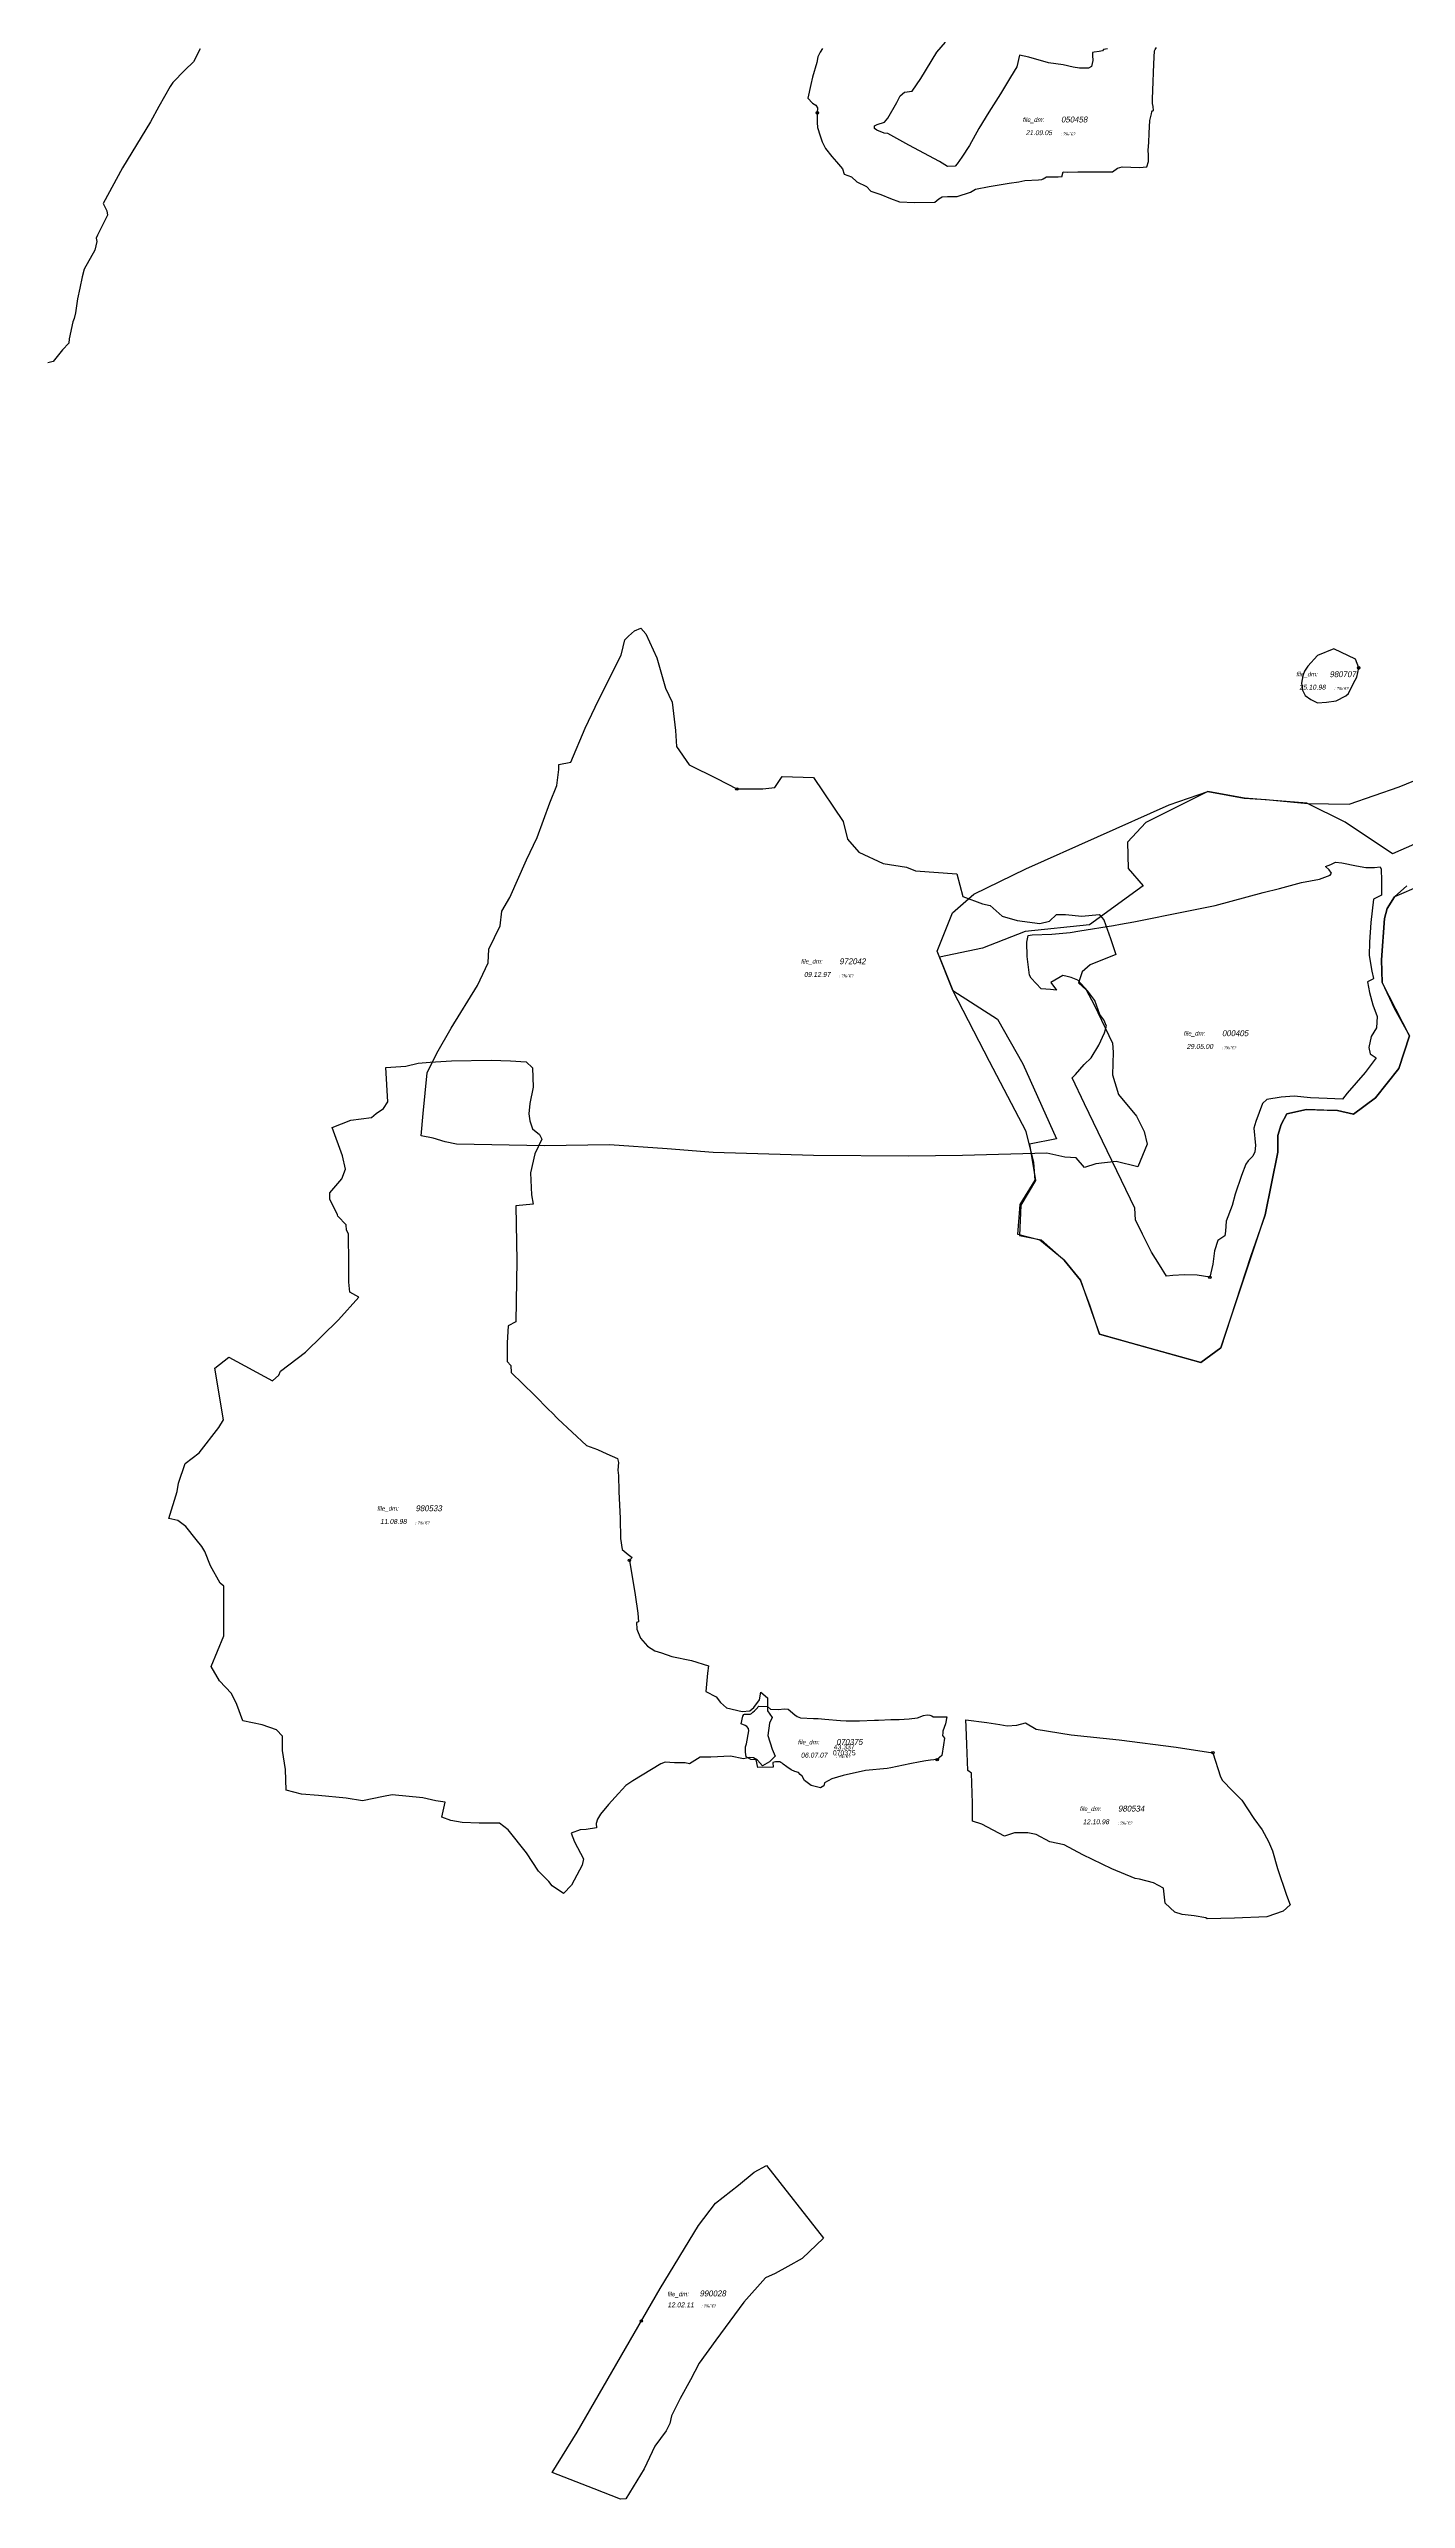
# Model space of a CAD drawing. Header units: metres. Extents: x 116000 to 284092, y 365136 to 804542.
# Drawn here: x 193538 to 196297, y 702708 to 707690 of the extents above; entities that cross this region are included whole.
import ezdxf
from ezdxf.enums import TextEntityAlignment as Align

# ---------------------------------------------------------------- set-up
doc = ezdxf.new("R2010")
doc.units = ezdxf.units.M
doc.header["$LTSCALE"] = 0.075
for name, color, linetype in [('000405', 21, 'Continuous'), ('050458', 1, 'Continuous'), ('070375', 46, 'Continuous'), ('090570', 140, 'Continuous'), ('10', 7, 'Continuous'), ('110037', 71, 'Continuous'), ('4', 7, 'Continuous'), ('7', 7, 'Continuous'), ('972042', 5, 'Continuous'), ('980533', 3, 'Continuous'), ('980534', 3, 'Continuous'), ('980707', 3, 'Continuous'), ('980889', 2, 'Continuous')]:
    doc.layers.add(name, color=color, linetype=linetype)
doc.styles.add('HEBTXT', font='HEBTXT.shx')

# ---------------------------------------------------------------- blocks, each defined once
blk = doc.blocks.new('DM_AREA')
at = {"layer": '10'}
blk.add_circle((2.91038304567337e-11, 0), 2.5, dxfattribs=at)
at = {"layer": '4', "style": 'HEBTXT', "oblique": 10}
blk.add_attdef('DATE', text='', height=10, dxfattribs=at).set_placement((9.886136548244394, 86.75039699487388), align=Align.RIGHT)
at = {"layer": '4', "style": 'HEBTXT', "oblique": 10, "flags": 8}
blk.add_attdef('DATAtxt', text='', height=5.999999999999999, dxfattribs=at).set_placement((41.77310954689165, 89.22611416049767), align=Align.MIDDLE)
at = {"layer": '7', "style": 'HEBTXT', "oblique": 10, "flags": 8}
blk.add_attdef('file_txt', text='', height=8.999999999999998, dxfattribs=at).set_placement((-28.40857158391736, 117.1230168724433), align=Align.MIDDLE)
at = {"layer": '7', "style": 'HEBTXT', "oblique": 10}
blk.add_attdef('FILE_DM', (28.05914105914417, 112.5566171252867), '', height=12, dxfattribs=at)
blk = doc.blocks.new('ACMAP_ANN_TEMPLATE_A')
at = {"color": 0}
blk.add_attdef('Area', text='', height=10, dxfattribs=at).set_placement((0, 0), align=Align.MIDDLE)
blk.add_attdef('Layer', text='', height=10, dxfattribs=at).set_placement((0, -17), align=Align.CENTER)

msp = doc.modelspace()

# ---------------------------------------------------------------- linework, layer by layer
at = {"layer": '000405', "color": 21, "linetype": 'Continuous', "flags": 128}
msp.add_lwpolyline([(195531.0374801742, 705806.3408172776), (195526.4264769326, 705844.3561810575), (195526.0422277605, 705873.539692003), (195528.7319785534, 705886.9794661521), (195536.41698176, 705888.8994350248), (195576.7632436538, 705890.0514163484), (195614.0355055826, 705893.5073563395), (195633.6322594773, 705896.5793065357), (195702.0287768167, 705907.7151180378), (195716.2668009536, 705910.2053966022), (195743.309382281, 705915.3258349318), (195850.9182292026, 705936.8968858905), (195909.0106681437, 705948.1758817141), (196006.1496836724, 705974.4916589082), (196039.6773245669, 705983.1167721911), (196084.4914861032, 705994.7275048248), (196120.674778526, 706001.6939420172), (196142.9158856029, 706009.9873224697), (196145.2395831605, 706013.9681442911), (196140.9241420158, 706020.9345814834), (196132.9571808433, 706027.2375490355), (196143.9117541025, 706031.8818444768), (196153.5385048915, 706036.5261359384), (196166.4848151499, 706034.8674598478), (196196.0289754582, 706028.5644922957), (196215.2810935654, 706025.305577497), (196221.8253854528, 706025.1965784868), (196232.9506790262, 706025.305577497), (196244.1850494015, 706026.9405586696), (196246.3664800306, 706021.9266161416), (196247.0209079017, 705999.3638847148), (196247.3039594685, 705977.6157029028), (196247.3039594685, 705969.0372113805), (196230.4656753447, 705961.1186038216), (196225.5132380627, 705913.9368964699), (196222.8719351045, 705873.3540287506), (196222.2227183073, 705846.7268229707), (196227.5053176356, 705814.392504792), (196230.47678264, 705799.8750576006), (196229.1561344549, 705798.5552896741), (196218.9210978446, 705793.2762179681), (196222.5528803536, 705771.1701051993), (196229.1561344549, 705746.424452598), (196238.417853142, 705722.819670099), (196237.097204957, 705699.3937854241), (196225.8716822078, 705681.9068603981), (196221.5795690183, 705659.4708056478), (196224.1972870909, 705646.4765548542), (196236.4132959788, 705638.5579433155), (196213.6320884342, 705608.5332229878), (196177.5403883758, 705566.3033356131), (196167.5136827254, 705554.1738458518), (196136.6419766412, 705556.019637772), (196102.6039469643, 705557.0743760121), (196069.3574998327, 705560.2385907324), (196043.1297433623, 705558.3607306818), (196013.5773481079, 705553.6144086013), (196005.3976683962, 705545.7038718004), (195991.2964695354, 705509.1393222942), (195987.7545928738, 705495.6891851006), (195990.9422812104, 705459.9401443081), (195989.5255344986, 705447.5518609935), (195985.6294695119, 705438.3491353359), (195976.0664110899, 705428.7924623649), (195971.4284301649, 705422.2372000504), (195962.1573368152, 705399.4312833115), (195949.3204327565, 705361.3026384031), (195943.2585637745, 705338.4967176846), (195931.0656786151, 705306.2251906403), (195929.7728447839, 705286.328901573), (195928.7385816717, 705276.2515612356), (195914.5174490562, 705266.691004113), (195907.2776072709, 705246.0195362442), (195904.1748113464, 705219.146626025), (195897.9692260853, 705192.2737158057), (195872.1126285168, 705196.4080093795), (195846.7731592103, 705197.4415837679), (195822.4679530161, 705195.8912221853), (195809.5396542318, 705194.3408606028), (195795.9747479997, 705217.4228426357), (195779.5800046599, 705243.5671958141), (195761.0923201276, 705280.1692934477), (195747.1393502963, 705309.1023800728), (195745.3952282439, 705332.4580037843), (195718.4802358772, 705388.8320538511), (195689.5278190305, 705449.1383658822), (195643.43318267, 705544.9008910682), (195618.3178356561, 705597.5381920906), (195624.5796096013, 705604.4676940239), (195642.6878871098, 705624.764767067), (195656.3914434821, 705638.4591760209), (195672.0526573527, 705664.380739664), (195684.020570373, 705689.5373283633), (195688.0151055509, 705702.601617259), (195682.5680181156, 705716.0288037318), (195674.2158064015, 705726.9157111449), (195664.0812229575, 705755.3566924502), (195650.1331216263, 705773.9417499697), (195629.6758949215, 705796.243821381), (195616.1927254703, 705801.8193382389), (195607.8238659892, 705803.6778412051), (195598.9900680402, 705806.0009738925), (195574.8133467688, 705791.5975560063), (195585.9718304688, 705776.2648826572), (195573.8834764211, 705777.1941381199), (195554.8210651197, 705779.0526410862), (195534.8287768828, 705800.4254570346), (195531.0374801742, 705806.3408172776)], close=True, dxfattribs=at)
at = {"layer": '050458', "color": 1, "flags": 128}
for points in [[(195110.1477690073, 707690.9133300057), (195105.8870027867, 707683.2502437236), (195100.7740806832, 707673.8842489701), (195099.0697755144, 707662.389615869), (195090.292949911, 707632.483651509), (195086.5578904844, 707617.9288660841), (195080.655385645, 707589.9424082512), (195090.1122431483, 707579.8690741508), (195096.6275426167, 707575.7524863355), (195099.9810015037, 707569.912680418), (195099.789376601, 707560.0520200024), (195099.5143978013, 707540.3592437285), (195099.9686386067, 707529.9202149026), (195105.8738086598, 707513.1269896602), (195109.8798424685, 707500.9159621034), (195116.4345659882, 707487.657535774), (195129.2200180462, 707471.5140568855), (195138.6378275308, 707460.3395891874), (195151.1949024456, 707446.0284310606), (195154.7265810023, 707435.2460510453), (195169.4419050235, 707430.1489258803), (195179.8610497873, 707419.9084731633), (195199.8125950283, 707410.1127432478), (195208.5844002665, 707400.6607212826), (195228.7079441463, 707394.1302334463), (195248.7033004858, 707386.2017684795), (195267.0767357852, 707379.0253225763), (195297.6434509341, 707378.0239570051), (195338.4744183935, 707378.0911567993), (195347.174856599, 707385.0222945822), (195353.523817709, 707389.3689380663), (195364.8108721433, 707390.0738021539), (195384.1611082429, 707389.707923531), (195411.2513094798, 707398.6603477054), (195421.4822070375, 707405.0967352334), (195449.522438191, 707410.397287721), (195490.2464606545, 707417.1030077281), (195509.6728268665, 707420.0620201506), (195521.9203345778, 707422.5095108737), (195549.2731121351, 707424.1411738078), (195556.0772838188, 707424.41311763), (195558.7989485341, 707426.1807506364), (195566.1474571191, 707429.9879567933), (195589.8574681678, 707430.0313271601), (195597.8811796022, 707430.9071459646), (195597.7463290278, 707432.7935288888), (195599.8365360215, 707439.9348356738), (195608.3996563508, 707439.6653523989), (195629.8298344133, 707439.8057691106), (195678.5968977072, 707439.9478298653), (195699.8881218218, 707439.8823991643), (195710.2963616397, 707447.7821651), (195720.0040460934, 707449.9821004763), (195755.2385926674, 707448.9709736303), (195770.1798529183, 707450.4064547999), (195773.3367522992, 707461.3557401109), (195773.0823893228, 707473.9761637754), (195772.4012755046, 707484.1844307665), (195773.763496544, 707499.6102573411), (195774.6716483017, 707518.4388408052), (195776.132587799, 707544.7955703049), (195779.4039990076, 707558.3420792939), (195780.1378299601, 707561.9267364746), (195781.6870183755, 707563.8820036934), (195783.5623590119, 707564.7781689081), (195783.0582312125, 707573.1448908431), (195781.4849371272, 707579.3119863495), (195781.6469412149, 707588.106567693), (195783.0471547429, 707623.9486340139), (195783.5592649892, 707641.1638229134), (195784.3698461781, 707659.5315668065), (195785.4966576046, 707685.922629954), (195786.6798541326, 707689.0752238313), (195789.3420397236, 707692.6218914837)], [(195689.8006972006, 707690.3049936723), (195681.5224578632, 707688.6444551658), (195679.6284541342, 707686.0707262218), (195672.8100459875, 707684.8595631215), (195662.5824337675, 707683.2699060354), (195659.6277937557, 707683.0428111152), (195659.7347255575, 707676.9383621027), (195659.8298420187, 707666.3080064042), (195657.6667902501, 707654.4930350365), (195651.0578256745, 707650.929857074), (195633.1656791409, 707650.7063886108), (195620.1938666367, 707653.1645417062), (195599.8415497898, 707657.6339036146), (195569.9056788355, 707661.5271847965), (195529.9414071869, 707673.4298347747), (195511.1120884133, 707677.2693958431), (195505.863035905, 707653.3703302718), (195492.7418658838, 707632.4475892256), (195472.4845137656, 707598.9884362108), (195448.9198360251, 707561.3985205678), (195428.2126829251, 707528.4540486101), (195409.0646600152, 707493.853072855), (195393.5832783864, 707469.8359230742), (195384.2129677589, 707456.4026029455), (195380.1389182257, 707451.5177579247), (195364.657536597, 707451.1106862804), (195347.9539434069, 707461.2874442881), (195286.0284168921, 707494.2601408215), (195243.3143572466, 707517.8238804868), (195236.039273978, 707518.862323455), (195220.8655200161, 707524.6776158469), (195215.8768931855, 707528.4160149462), (195216.2926071403, 707533.4005507566), (195221.4891008439, 707536.1005068877), (195236.3152555314, 707541.1401383642), (195243.1404454593, 707549.5643282421), (195261.4061177268, 707581.3381754461), (195268.2693397257, 707594.851656459), (195276.9492940491, 707601.9109376401), (195292.9048791973, 707604.1509994327), (195310.534693502, 707629.6932399165), (195342.7540588127, 707683.298487372), (195360.6251098962, 707703.7469209696)]]:
    msp.add_lwpolyline(points, dxfattribs=at)
at = {"layer": '070375', "color": 46, "flags": 128}
msp.add_lwpolyline([(195308.8367856716, 704206.8840028109), (195287.8417854182, 704202.771933209), (195249.5535673572, 704194.4357014953), (195241.8055552106, 704193.4408199752), (195197.8828513938, 704189.1179349874), (195152.3947824029, 704179.3672789673), (195129.243406176, 704172.4506627243), (195114.4392715163, 704164.3468838945), (195112.8355783851, 704158.2630198128), (195109.8369055451, 704156.3433260042), (195106.4558858695, 704153.9990533292), (195087.4797215043, 704158.9634014313), (195073.6381268383, 704169.0538870394), (195069.264847517, 704177.6843120322), (195065.1102499697, 704180.9615871763), (195061.2834970038, 704184.8944390718), (195054.1768735868, 704187.1886026774), (195046.9046361226, 704190.4747026982), (195037.8314794559, 704196.6381182265), (195030.3325466348, 704202.3688104963), (195028.5059839669, 704204.3242814249), (195025.6356966429, 704205.8886175934), (195023.352537828, 704206.7360086163), (195019.7647677129, 704207.0619204377), (195014.5461444328, 704206.8663530578), (195009.3390963281, 704205.4839919304), (195010.0065387459, 704196.313829371), (194978.8028933954, 704195.146714084), (194975.500584912, 704211.0420412122), (194964.4697989766, 704211.4034554107), (194954.8857318786, 704216.8240597757), (194953.9687999124, 704226.3583752883), (194953.6493250731, 704231.4639214157), (194953.6534209044, 704237.0936854993), (194955.9454837005, 704243.5352367932), (194960.5853482137, 704270.1354435235), (194959.6351153585, 704274.7102798315), (194956.7958138885, 704278.6508408146), (194952.852062612, 704280.6998351478), (194945.2802952261, 704283.85224336), (194948.1480894353, 704299.6850863047), (194950.3601944817, 704302.9905604798), (194951.9944311594, 704303.716229067), (194960.2576817119, 704303.8629046018), (194963.1970639286, 704303.8629046018), (194965.7623008626, 704305.1445404137), (194968.7964214374, 704307.73225796), (194972.3446578767, 704310.3193668941), (194975.2414790641, 704314.1162954031), (194980.5959770946, 704320.2857970532), (194998.3802545595, 704319.3637496033), (195004.5909594056, 704313.7348984381), (195020.7028911539, 704313.2613981634), (195032.4315711221, 704314.6818989873), (195040.3691140487, 704314.2083987127), (195054.2370644985, 704302.8144686896), (195058.9006136013, 704298.9830521572), (195065.4831486951, 704296.6077402611), (195091.7700157224, 704295.3367551623), (195101.8359662737, 704294.9811227795), (195115.0409262963, 704293.9033720474), (195147.2386120887, 704291.2503301273), (195158.4269984882, 704290.1324109914), (195185.8509038927, 704289.966056996), (195215.9023740984, 704291.5604180321), (195224.4788667034, 704291.9787374692), (195249.16105827, 704292.8040155829), (195266.3890150003, 704293.248606779), (195286.7668440588, 704294.6142310714), (195303.4374115767, 704296.4412848303), (195315.6460161224, 704301.2938511624), (195322.9180755069, 704302.5565185614), (195328.6837593812, 704302.0972192376), (195332.9158215635, 704300.2564717047), (195335.6908362904, 704298.3960457114), (195349.9145898221, 704298.5030600193), (195362.961237062, 704298.3320399972), (195360.5881480386, 704284.126321711), (195354.8689429452, 704269.2285099427), (195354.8689429452, 704266.195592588), (195354.5186603316, 704260.7131126516), (195358.487876994, 704255.3473848181), (195356.3865374715, 704241.8161102606), (195353.0395310034, 704219.6893044752), (195343.4836004854, 704211.3345807992), (195329.7869626305, 704209.9758541115), (195320.7068608586, 704208.7087235565)], close=True, dxfattribs=at)
at = {"layer": '090570', "color": 140, "elevation": 19.49, "flags": 128}
msp.add_lwpolyline([(193845.2206334296, 707690.5149523196), (193831.489594, 707663.951172), (193813.748077, 707647.15686), (193789.481812, 707621.445496), (193784.056717, 707613.594299), (193760.670166, 707573.220459), (193744.101685, 707542.101624), (193687.2433170481, 707448.5601726151), (193647.88925519, 707376.0438419), (193655.01822596, 707360.70800919), (193656.3354221494, 707352.2032256526), (193635.93875909, 707311.07886553), (193633.31384641, 707305.14324597), (193634.48386948, 707298.67774211), (193630.41922, 707281.088409), (193609.012146, 707242.01442), (193604.71106, 707226.520004), (193600.141296, 707203.590393), (193595.596069, 707181.882614), (193593.728973, 707167.740753), (193591.685974, 707153.623459), (193588.559082, 707141.625595), (193585.992096, 707134.853424), (193578.2245922467, 707100.3427967068), (193577.76484557, 707091.90120088), (193564.8429507287, 707078.0272987961), (193546.07597471, 707054.15441445), (193534.893616, 707051.947929)], dxfattribs=at)
at = {"layer": '110037', "linetype": 'Continuous', "lineweight": -3, "flags": 128}
msp.add_lwpolyline([(194996.4439296148, 703385.7979606818), (195112.630280611, 703238.4330442969), (195069.1578787496, 703197.162953272), (195039.6167793944, 703180.6574338982), (195014.081155114, 703166.6527541094), (194994.1926515846, 703157.9508129032), (194950.5798738522, 703108.363121151), (194893.3193027386, 703030.8125802721), (194859.7935340183, 702984.4202112139), (194842.2736226399, 702950.2925933358), (194821.230527572, 702911.9510191714), (194803.1375818346, 702877.088426733), (194800.035525758, 702861.6307604585), (194792.6179143346, 702846.8113270067), (194769.3395841932, 702815.0734708133), (194747.8660866781, 702769.0412567995), (194710.3483791279, 702708.038368291), (194699.4396699284, 702707.9167845006), (194645.852434552, 702728.469807465), (194560.4114073467, 702761.6285852919), (194611.5139898074, 702843.7271916494), (194780.2533068166, 703135.9767588689), (194858.4672327091, 703264.150368855), (194893.1302966553, 703309.7557810842), (194939.6298039051, 703346.0712505719), (194971.4239359889, 703372.53766698)], close=True, dxfattribs=at)
at = {"layer": '972042', "color": 5, "flags": 128}
msp.add_lwpolyline([(194741.137615894, 706512.0964700605), (194750.8369441488, 706500.6412935664), (194773.7626320304, 706452.1770861445), (194791.397772854, 706390.4953714921), (194804.6241324807, 706361.4168449023), (194811.6781898793, 706304.1409624324), (194813.2857218878, 706271.267028696), (194839.2880384065, 706234.2884877713), (194895.2930204303, 706206.3047275045), (194936.2966670289, 706185.316905969), (194989.3013819676, 706185.316905969), (195013.3035186479, 706188.3151661884), (195028.304854073, 706210.3024060165), (195092.3105501053, 706208.3035640897), (195152.3158864607, 706119.3551864851), (195161.3166877158, 706083.3760638529), (195184.5680801204, 706056.9162482212), (195233.5897965976, 706033.952687293), (195281.0795889449, 706026.2981687641), (195299.4627319557, 706018.6436502353), (195383.7188103245, 706012.5200311388), (195395.9742407801, 705966.5929092825), (195435.8043857519, 705951.2838722247), (195451.1236751576, 705948.2220626766), (195475.6345360688, 705926.7894065224), (195506.2731095352, 705917.6039832195), (195552.2309670622, 705911.4803694647), (195572.1460448933, 705916.0730784454), (195585.9333994788, 705929.8512160707), (195604.3165478348, 705929.8512160707), (195638.0189749061, 705926.7894065224), (195673.2533367978, 705929.8512160707), (195682.4449083032, 705919.1348879936), (195696.2322682339, 705880.8622846662), (195706.9557692144, 705848.713300435), (195654.870193787, 705827.2806442808), (195638.5963422179, 705813.6316725228), (195630.9367001876, 705790.6681115945), (195646.2559842482, 705776.8899739693), (195663.1072031291, 705746.2718945122), (195699.8734891506, 705668.1957884247), (195701.4054186257, 705649.8249418188), (195699.8734891506, 705603.8978199624), (195712.1289196062, 705564.0943172025), (195748.895210973, 705519.6981001202), (195764.1746465546, 705488.792780047), (195770.3023591098, 705462.7674149123), (195751.919216099, 705416.8402930559), (195707.4932827019, 705427.5566211329), (195666.131208255, 705422.9639068106), (195643.152276819, 705415.3093882818), (195626.3010632833, 705435.2111396618), (195603.3221318472, 705436.7420444359), (195566.5558404804, 705444.3965629648), (195394.9798247925, 705439.8038539841), (195284.9191435724, 705438.27294921), (195091.8961259235, 705439.8038539841), (194888.1496072942, 705445.9274677389), (194794.70195742, 705453.5819862677), (194676.9417803453, 705461.2365101381), (194545.1959096292, 705459.705605364), (194365.960251911, 705462.7674149123), (194342.9813204749, 705467.360123893), (194318.4704595637, 705475.0146424219), (194293.9596039978, 705479.6073567441), (194298.5553870779, 705525.5344786005), (194306.2150291082, 705608.2032936687), (194326.1301069392, 705648.0067964287), (194355.2367509305, 705698.5266326073), (194408.854255833, 705785.7881619978), (194430.301257794, 705831.7152785126), (194431.8331872691, 705859.271553763), (194454.8121187052, 705906.7295750519), (194457.9955230924, 705936.6963072735), (194474.8467366281, 705964.2525771823), (194508.5491690447, 706040.7977784957), (194529.9961710057, 706086.7249003521), (194556.0389613919, 706157.1464825692), (194569.8263213226, 706192.3572763485), (194574.4221044027, 706224.5062605797), (194574.4221044027, 706235.2225886567), (194598.9329653139, 706239.815302979), (194628.0396093052, 706308.7059804219), (194654.7190773618, 706365.7012512342), (194700.6769402339, 706457.5554896053), (194705.272723314, 706474.3954367787), (194708.3365822643, 706488.1735744039), (194715.9962242945, 706495.8280929328), (194728.2516547501, 706506.5444210098)], close=True, dxfattribs=at)
at = {"layer": '980533', "color": 3, "flags": 128}
msp.add_lwpolyline([(193801.1679118628, 704773.5534828386), (193814.5561517183, 704813.6913363975), (193842.5497444419, 704835.5847098721), (193882.7144640082, 704886.6692501684), (193892.4513648252, 704902.4811324704), (193874.7795240615, 705007.649471081), (193903.1653848765, 705029.569324814), (193991.813407088, 704981.4729315606), (194004.9296785167, 704992.9419949919), (194008.2087481559, 705001.1341821394), (194059.2876098515, 705039.8845515905), (194126.3814563486, 705105.6441191238), (194167.2435615038, 705151.870427079), (194149.2086856163, 705161.7010523684), (194147.3390560906, 705182.4056217823), (194147.3390560906, 705240.1541803237), (194146.525151443, 705260.4881825189), (194146.525151443, 705280.8221811524), (194142.4556317691, 705288.1424232249), (194141.6417271216, 705298.7161026569), (194124.5497330865, 705316.6100205997), (194124.402183934, 705319.1125825315), (194108.5656834993, 705350.7644010292), (194108.5656834993, 705363.6229535182), (194133.0021504399, 705392.1688527844), (194140.3448627347, 705412.0857482651), (194134.618130923, 705439.4325290492), (194113.4918711734, 705496.627206947), (194151.104057836, 705512.0037201382), (194193.5116979212, 705517.3011271369), (194202.8222590499, 705525.0820129528), (194217.3943481209, 705535.4836802834), (194226.7621128755, 705549.0058535137), (194222.5986597607, 705618.6970505976), (194263.1923323837, 705621.8175501635), (194287.9925053645, 705627.3639021844), (194312.409345929, 705629.9323780701), (194356.102636902, 705632.5008539557), (194436.878032429, 705633.4175089374), (194476.2292782934, 705632.0783191416), (194508.0350056844, 705630.312517996), (194520.4038978877, 705617.9518957294), (194522.1708845248, 705579.1042313459), (194515.1029451046, 705545.5539739613), (194513.3359584675, 705524.364338843), (194515.1029451046, 705510.2379154309), (194520.746549576, 705494.2050442178), (194534.7783135453, 705482.4443403438), (194539.8407330753, 705473.1560521931), (194525.7048542349, 705443.1374042231), (194516.8699281776, 705404.2897398396), (194518.6369148147, 705360.1446648957), (194522.1708845248, 705340.7208309232), (194486.8311874238, 705337.1892250702), (194488.5981704968, 705225.9436389186), (194486.9138363331, 705101.4669812996), (194471.2103012071, 705093.2468213044), (194468.9669375188, 705058.8716071027), (194468.9669375188, 705020.7599555682), (194476.4448141038, 705012.539795573), (194477.1925996239, 704998.3413386946), (194525.0509976499, 704952.7568124945), (194553.9258749656, 704922.6359963161), (194559.7275927855, 704917.2732202904), (194572.4705175776, 704904.538822469), (194630.3446247588, 704849.8870256625), (194652.6447382166, 704841.9280241511), (194671.7591221191, 704833.4384256036), (194693.528283389, 704823.8876264166), (194695.6521019973, 704815.9286281886), (194693.9468735919, 704800.1485088844), (194695.6321671086, 704788.9997904137), (194696.4863698303, 704756.5617928096), (194699.0489779955, 704701.929373792), (194699.6547007857, 704661.159957616), (194703.3199979423, 704638.7606412824), (194715.3502136242, 704628.2214268576), (194723.1979684006, 704622.7316717312), (194717.7045387429, 704616.4576686868), (194729.4761741931, 704546.6593544465), (194734.5687982448, 704509.1313069101), (194736.2140985059, 704491.5931677341), (194731.8266289525, 704489.9489680072), (194732.9234946981, 704476.7953603419), (194740.6015680593, 704458.1610858258), (194754.3124112351, 704442.2671463767), (194769.120123442, 704432.9500091186), (194782.8309666178, 704428.5654743246), (194804.2198831548, 704420.8925367935), (194844.2555436511, 704412.6715348756), (194878.4508549304, 704402.4598460081), (194876.3808829425, 704386.9454274307), (194873.2759216752, 704349.7108280984), (194893.9756546959, 704339.367884569), (194902.7844813136, 704327.7992010175), (194915.0521264193, 704316.7657075198), (194946.7599798125, 704309.3733443939), (194962.2847828635, 704310.4076380901), (194970.5646741004, 704317.6477005307), (194981.9495298902, 704333.1621158246), (194985.0544911575, 704348.6765344021), (194998.5093189351, 704337.2992938932), (194998.5093189351, 704310.4076380901), (195007.8241994515, 704296.9618101886), (195002.6492661964, 704285.584572963), (194999.5443049291, 704260.7615045526), (195007.8241994515, 704232.8355550533), (195014.0341187006, 704218.3554334554), (195002.6492661964, 704206.9781929465), (194988.1594491393, 704198.7038368097), (194978.1688206617, 704210.0563415998), (194970.2071257256, 704215.1194892137), (194962.2454244514, 704215.8427978253), (194949.9409856705, 704212.9495697126), (194923.1607298483, 704218.7360196041), (194883.6257881855, 704216.2868427796), (194861.8910658854, 704216.2868427796), (194840.1563468709, 704202.8410148781), (194830.8414663545, 704204.909605554), (194809.1067440544, 704204.909605554), (194790.4769830216, 704205.9438992502), (194781.7419631556, 704203.141495989), (194724.8176907778, 704167.9754840492), (194710.3774031492, 704158.6173444843), (194695.3618743313, 704142.2477218028), (194674.8861556054, 704120.4215615107), (194658.9605929458, 704100.4142481831), (194653.045386117, 704090.4105915194), (194650.3152878775, 704081.3163599797), (194651.0031210393, 704072.4153921958), (194629.4671308481, 704069.4806310716), (194617.7202288995, 704068.5023773636), (194599.1209641954, 704061.6545981239), (194605.9733236654, 704044.0460313789), (194624.5725883695, 704009.8071450305), (194621.6358628824, 703997.0898435424), (194600.0998726911, 703956.0031812375), (194583.4584249785, 703939.3728649174), (194560.9435262916, 703955.0249275295), (194554.0911668216, 703963.8292141854), (194532.5551766303, 703984.3725453378), (194508.360880408, 704021.6540405661), (194471.2176761107, 704068.3956787759), (194453.3339120522, 704082.1432190394), (194432.6987989187, 704082.1432190394), (194412.0636857853, 704082.1432190394), (194377.6718305629, 704083.5179717524), (194354.2853716401, 704087.6422331749), (194336.4016075816, 704094.5160033067), (194343.2799753405, 704124.7605925434), (194324.2116447712, 704127.2838530979), (194297.3724836384, 704133.6698573187), (194235.3867997841, 704140.0558582562), (194217.4940267907, 704136.224257037), (194175.3182021533, 704127.2838530979), (194141.449735819, 704133.0312549266), (194085.4349026012, 704138.2671359044), (194050.9791108827, 704141.4952073324), (194019.7535479951, 704149.0273685257), (194018.6768028611, 704190.9922773908), (194012.2163419139, 704229.7291148277), (194012.2163419139, 704258.781744547), (194000.3721651534, 704271.6940236926), (193971.3000892482, 704282.454256314), (193931.4605817165, 704289.9864207907), (193919.6164016705, 704323.3431402752), (193908.8489667584, 704345.9396304217), (193884.083864818, 704371.7641887129), (193867.411615222, 704401.0790421058), (193893.1353834817, 704463.077222357), (193893.1353834817, 704564.3913221123), (193885.5857218569, 704570.1872300771), (193865.6138931729, 704605.7653754186), (193854.3254668867, 704634.4014391401), (193848.2470820392, 704644.814558403), (193836.958655753, 704658.6987089749), (193815.9640754169, 704685.363384903), (193799.3192830304, 704697.4605888836), (193781.1613279984, 704701.9970436598), (193797.8061203849, 704756.434471423)], close=True, dxfattribs=at)
at = {"layer": '980534', "color": 3, "flags": 128}
msp.add_lwpolyline([(195401.9063411645, 704292.4173797793), (195444.6796879437, 704286.5885517998), (195470.9269705458, 704283.0264900803), (195485.832832446, 704279.7882530191), (195505.7108187705, 704281.2732242426), (195523.309751172, 704285.8793881353), (195545.0989075398, 704273.3171278781), (195616.0735286586, 704261.7639395683), (195713.916562571, 704251.3750698548), (195829.5711446909, 704236.5086644863), (195904.1764575925, 704225.508684883), (195919.3468904032, 704176.3492302799), (195923.6275229284, 704169.0159100153), (195944.4191682104, 704148.2381737619), (195962.7647377637, 704129.2937655909), (195987.2254950509, 704092.0160607258), (196004.1265823803, 704068.5232214946), (196017.5799988882, 704044.6899342053), (196025.5297450066, 704025.7455276211), (196035.3140495093, 703989.6900409487), (196053.6596174747, 703935.9123674718), (196061.1775373266, 703916.2804239148), (196047.3498026839, 703903.2994240822), (196013.8280236564, 703891.5746493231), (195947.9060181379, 703889.0094045475), (195892.2577921338, 703887.7871847679), (195889.7469916454, 703889.6086974784), (195865.8977517026, 703893.8864667071), (195841.4369928275, 703896.3309062663), (195826.7605384552, 703901.2197853848), (195807.1919310376, 703919.553083666), (195803.5228174445, 703950.1085797433), (195783.1348833634, 703960.5447141184), (195755.0050108952, 703968.4891442726), (195746.4437458447, 703969.7113640523), (195698.7452659589, 703989.2668805262), (195639.4279263618, 704017.9890469341), (195601.4490262191, 704037.9913593349), (195572.7076348188, 704044.102458233), (195544.5777623507, 704059.3802054782), (195528.0667511818, 704062.4357549272), (195500.5483976459, 704062.4357549272), (195480.5827146333, 704055.5878676787), (195434.2054078488, 704080.3695251166), (195415.2483193633, 704086.4806240147), (195415.2483193633, 704123.1472189901), (195413.687160447, 704183.6825489576), (195405.8525443499, 704189.2393566694), (195403.9028575321, 704242.349101553), (195402.8229026395, 704277.852558369)], close=True, dxfattribs=at)
at = {"layer": '980707', "color": 3, "flags": 128}
msp.add_lwpolyline([(196149.863, 706470.324), (196117.033, 706456.579), (196097.139, 706434.77), (196090.725, 706425.042), (196087.184, 706415.206), (196084.175, 706400.608), (196086.546, 706385.999), (196091.826, 706375.408), (196103.186, 706367.01), (196116.958, 706360.0819999999), (196135.07, 706361.368), (196154.72, 706364.227), (196174.341, 706374.595), (196180.284, 706379.189), (196190.201, 706400.017), (196196.637, 706412.398), (196200.817, 706431.573), (196194.351, 706448.802), (196149.863, 706470.324)], close=True, dxfattribs=at)
at = {"layer": '980889', "color": 2, "linetype": 'Continuous', "flags": 128}
for points in [[(196327.0396938039, 705989.1306701838), (196273.4219301546, 705965.6799037853), (196258.2548948646, 705942.1047865507), (196253.1992364571, 705921.8975415723), (196246.8326708524, 705837.9978562839), (196248.6170279453, 705791.6400630185), (196272.6536903232, 705739.7587620037), (196303.9320377593, 705682.8775564109), (196282.5197726664, 705616.9068519303), (196234.8813958904, 705557.3385392674), (196189.9773305283, 705523.6862322434), (196157.4286678639, 705531.072944674), (196129.9317927375, 705531.7271282796), (196094.5786446921, 705533.6896905381), (196054.8605713233, 705524.4884437225), (196043.0640083424, 705502.5972683367), (196036.323103769, 705480.7060815094), (196036.6006944549, 705446.9325328161), (196010.3611268178, 705318.9679963554), (195980.6421243536, 705234.022307433), (195920.379056561, 705049.0700017592), (195879.4862484024, 705018.9614807623), (195736.147311276, 705058.7691962891), (195673.899230748, 705076.6694745725), (195654.6139677035, 705133.6700111857), (195634.8881562913, 705186.231982307), (195602.0118167682, 705226.9675170745), (195552.0397637569, 705267.7030408444), (195507.327925839, 705279.5294881959), (195512.5881409325, 705339.9757538857), (195542.8628426102, 705389.7542005437), (195540.2042846079, 705425.388965206), (195524.4236200815, 705488.4633327512), (195450.0012485047, 705630.8277873173), (195375.6289161104, 705775.2522835425), (195343.3541245444, 705855.1765264715), (195375.0566914915, 705933.407709115), (195418.3615059139, 705971.2741222015), (195523.9169865653, 706022.6642555275), (195815.1058502214, 706153.0670933088), (195893.6879405477, 706179.7085149502), (195967.5843545083, 706166.7165499086), (196012.2162518919, 706163.5306846339), (196097.2501146619, 706155.9647606284), (196181.5113417389, 706154.2808187797), (196282.6951819772, 706189.8436819237), (196401.9965410636, 706238.3326708492)], [(196627.5427871137, 706210.4179021763), (196269.6435004976, 706053.0673063232), (196172.8769787927, 706117.5290349477), (196095.3677495422, 706156.1322448633), (195968.7155964857, 706166.6358008313), (195893.6879405477, 706179.7085149502), (195767.6472845928, 706116.8979473766), (195730.558396491, 706076.7489928019), (195731.5886262753, 706023.2170643664), (195762.4960586879, 705988.2154150442), (195653.2898347054, 705908.9469713442), (195522.1982429149, 705895.2680294662), (195435.6574783496, 705861.2958455933), (195348.2507997364, 705843.0505594675), (195375.6289161104, 705775.2522835425), (195466.3830953172, 705717.4026225172), (195518.0607338641, 705625.9293032746), (195586.0424275405, 705473.5216328569), (195531.5172130842, 705462.9226301557), (195543.3292508008, 705389.1538225411), (195513.7991661323, 705338.9910267645), (195510.8461422688, 705277.0252305678), (195555.1412692715, 705268.172969255), (195602.0118167682, 705226.9675170745), (195634.8881562913, 705186.231982307), (195673.899230748, 705076.6694745725), (195879.4862484024, 705018.9614807623), (195920.379056561, 705049.0700017592), (196010.3611268178, 705318.9679963554), (196036.6006944549, 705446.9325328161), (196036.323103769, 705480.7060815094), (196043.0640083424, 705502.5972683367), (196054.8605713233, 705524.4884437225), (196094.5786446921, 705533.6896905381), (196157.4286678639, 705531.072944674), (196189.9773305283, 705523.6862322434), (196234.8813958904, 705557.3385392674), (196282.5197726664, 705616.9068519303), (196303.9320377593, 705682.8775564109), (196248.6170279453, 705791.6400630185), (196246.8326708524, 705837.9978562839), (196253.1992364571, 705921.8975415723), (196258.2548948646, 705942.1047865507), (196273.4219301546, 705965.6799037853), (196298.8950978696, 705987.9318633425)]]:
    msp.add_lwpolyline(points, dxfattribs=at)

# ---------------------------------------------------------------- block references
at = {"layer": '000405', "color": 7}
ref = msp.add_blockref('DM_AREA', (195897.9692260853, 705192.2737158057), dxfattribs=at)
ref.add_attrib('FILE_DM', '000405', (195922.793507684, 705682.4976711795), dxfattribs={"layer": '7', "color": 21, "height": 12, "style": 'HEBTXT', "oblique": 10})
ref.add_attrib('DATE', '29.05.00', dxfattribs={"layer": '4', "color": 21, "height": 10, "style": 'HEBTXT', "oblique": 10}).set_placement((195904.6205031731, 705656.6914510491), align=Align.RIGHT)
ref.add_attrib('file_txt', 'file_dm:', dxfattribs={"layer": '7', "color": 21, "height": 8.999999999999998, "style": 'HEBTXT', "oblique": 10}).set_placement((195866.325795041, 705687.0640709266), align=Align.MIDDLE)
ref.add_attrib('DATAtxt', ': \x8a‰˜€\x9a', dxfattribs={"layer": '4', "color": 21, "height": 6, "style": 'HEBTXT', "oblique": 10}).set_placement((195936.5074761718, 705659.1671682147), align=Align.MIDDLE)
at = {"layer": '050458', "color": 7}
ref = msp.add_blockref('DM_AREA', (195099.789376601, 707560.0520200024), dxfattribs=at)
ref.add_attrib('FILE_DM', '050458', (195595.5105022481, 707540.5225553927), dxfattribs={"layer": '7', "color": 1, "height": 12, "style": 'HEBTXT', "oblique": 10})
ref.add_attrib('DATE', '21.09.05', dxfattribs={"layer": '4', "color": 1, "height": 10, "style": 'HEBTXT', "oblique": 10}).set_placement((195577.3374977372, 707514.7163352623), align=Align.RIGHT)
ref.add_attrib('file_txt', 'file_dm:', dxfattribs={"layer": '7', "color": 1, "height": 8.999999999999998, "style": 'HEBTXT', "oblique": 10}).set_placement((195539.042789605, 707545.0889551399), align=Align.MIDDLE)
ref.add_attrib('DATAtxt', ': \x8a‰˜€\x9a', dxfattribs={"layer": '4', "color": 1, "height": 6, "style": 'HEBTXT', "oblique": 10}).set_placement((195609.2244707358, 707517.1920524279), align=Align.MIDDLE)
at = {"layer": '070375', "color": 7}
ref = msp.add_blockref('DM_AREA', (195343.4836004854, 704211.3345807992), dxfattribs=at)
ref.add_attrib('FILE_DM', '070375', (195138.3260165949, 704241.3401630616), dxfattribs={"layer": '7', "color": 46, "height": 12, "style": 'HEBTXT', "oblique": 10})
ref.add_attrib('DATE', '06.07.07', dxfattribs={"layer": '4', "color": 46, "height": 10, "style": 'HEBTXT', "oblique": 10}).set_placement((195120.153012084, 704215.5339429312), align=Align.RIGHT)
ref.add_attrib('file_txt', 'file_dm:', dxfattribs={"layer": '7', "color": 46, "height": 8.999999999999998, "style": 'HEBTXT', "oblique": 10}).set_placement((195081.8583039518, 704245.9065628088), align=Align.MIDDLE)
ref.add_attrib('DATAtxt', ': \x8a‰˜€\x9a', dxfattribs={"layer": '4', "color": 46, "height": 6, "style": 'HEBTXT', "oblique": 10}).set_placement((195152.0399850826, 704218.0096600968), align=Align.MIDDLE)
at = {"layer": '070375', "color": 46}
ref = msp.add_blockref('ACMAP_ANN_TEMPLATE_A', (195154.675168602, 704237.1424251912), dxfattribs=at)
ref.add_attrib('Area', '43.337', dxfattribs={"color": 0, "height": 10}).set_placement((195154.675168602, 704237.1424251912), align=Align.MIDDLE)
ref.add_attrib('Layer', '070375', dxfattribs={"color": 0, "height": 10}).set_placement((195154.675168602, 704220.1424251912), align=Align.CENTER)
at = {"layer": '110037', "color": 71}
ref = msp.add_blockref('DM_AREA', (194742.1323581538, 703069.8017331103), dxfattribs=at)
ref.add_attrib('FILE_DM', '990028', (194860.5041548475, 703119.9274958635), dxfattribs={"layer": '7', "color": 0, "height": 12, "style": 'HEBTXT', "oblique": 10})
ref.add_attrib('DATE', '12.02.11', dxfattribs={"layer": '4', "color": 0, "height": 10, "style": 'HEBTXT', "oblique": 10}).set_placement((194848.9084191191, 703097.6917354884), align=Align.RIGHT)
ref.add_attrib('file_txt', 'file_dm:', dxfattribs={"layer": '7', "color": 0, "height": 8.999999999999998, "style": 'HEBTXT', "oblique": 10}).set_placement((194816.5233425205, 703123.6774958635), align=Align.MIDDLE)
ref.add_attrib('DATAtxt', ': \x8a‰˜€\x9a', dxfattribs={"layer": '4', "color": 0, "height": 6, "style": 'HEBTXT', "oblique": 10}).set_placement((194878.7070589447, 703100.71400897), align=Align.MIDDLE)
at = {"layer": '972042', "color": 7}
ref = msp.add_blockref('DM_AREA', (194936.2966670289, 706185.316905969), dxfattribs=at)
ref.add_attrib('FILE_DM', '972042', (195144.6614314881, 705828.7577772785), dxfattribs={"layer": '7', "color": 5, "height": 12, "style": 'HEBTXT', "oblique": 10})
ref.add_attrib('DATE', '09.12.97', dxfattribs={"layer": '4', "color": 5, "height": 10, "style": 'HEBTXT', "oblique": 10}).set_placement((195126.4884269772, 705802.9515571481), align=Align.RIGHT)
ref.add_attrib('file_txt', 'file_dm:', dxfattribs={"layer": '7', "color": 5, "height": 8.999999999999998, "style": 'HEBTXT', "oblique": 10}).set_placement((195088.1937188451, 705833.3241770257), align=Align.MIDDLE)
ref.add_attrib('DATAtxt', ': \x8a‰˜€\x9a', dxfattribs={"layer": '4', "color": 5, "height": 6, "style": 'HEBTXT', "oblique": 10}).set_placement((195158.3753999759, 705805.4272743138), align=Align.MIDDLE)
at = {"layer": '980533', "color": 7}
ref = msp.add_blockref('DM_AREA', (194717.7045387429, 704616.4576686868), dxfattribs=at)
ref.add_attrib('FILE_DM', '980533', (194282.9627812225, 704716.4809933843), dxfattribs={"layer": '7', "color": 3, "height": 12, "style": 'HEBTXT', "oblique": 10})
ref.add_attrib('DATE', '11.08.98', dxfattribs={"layer": '4', "color": 3, "height": 10, "style": 'HEBTXT', "oblique": 10}).set_placement((194264.7897767116, 704690.6747732538), align=Align.RIGHT)
ref.add_attrib('file_txt', 'file_dm:', dxfattribs={"layer": '7', "color": 3, "height": 8.999999999999998, "style": 'HEBTXT', "oblique": 10}).set_placement((194226.4950685795, 704721.0473931314), align=Align.MIDDLE)
ref.add_attrib('DATAtxt', ': \x8a‰˜€\x9a', dxfattribs={"layer": '4', "color": 3, "height": 6, "style": 'HEBTXT', "oblique": 10}).set_placement((194296.6767497103, 704693.1504904195), align=Align.MIDDLE)
at = {"layer": '980534', "color": 7}
ref = msp.add_blockref('DM_AREA', (195904.1764575925, 704225.508684883), dxfattribs=at)
ref.add_attrib('FILE_DM', '980534', (195711.4314173586, 704105.8504994602), dxfattribs={"layer": '7', "color": 3, "height": 12, "style": 'HEBTXT', "oblique": 10})
ref.add_attrib('DATE', '12.10.98', dxfattribs={"layer": '4', "color": 3, "height": 10, "style": 'HEBTXT', "oblique": 10}).set_placement((195693.2584128477, 704080.0442793298), align=Align.RIGHT)
ref.add_attrib('file_txt', 'file_dm:', dxfattribs={"layer": '7', "color": 3, "height": 8.999999999999998, "style": 'HEBTXT', "oblique": 10}).set_placement((195654.9637047155, 704110.4168992074), align=Align.MIDDLE)
ref.add_attrib('DATAtxt', ': \x8a‰˜€\x9a', dxfattribs={"layer": '4', "color": 3, "height": 6, "style": 'HEBTXT', "oblique": 10}).set_placement((195725.1453858463, 704082.5199964955), align=Align.MIDDLE)
at = {"layer": '980707', "color": 7}
ref = msp.add_blockref('DM_AREA', (196200.817, 706431.573, 31.436), dxfattribs=at)
ref.add_attrib('FILE_DM', '980707', (196141.5004007835, 706412.5715505163, 31.436), dxfattribs={"layer": '7', "color": 3, "height": 12, "style": 'HEBTXT', "oblique": 10})
ref.add_attrib('DATE', '25.10.98', dxfattribs={"layer": '4', "color": 3, "height": 10, "style": 'HEBTXT', "oblique": 10}).set_placement((196133.5031806123, 706387.143450996, 31.436), align=Align.RIGHT)
ref.add_attrib('file_txt', 'file_dm:', dxfattribs={"layer": '7', "color": 3, "height": 8.999999999999998, "style": 'HEBTXT', "oblique": 10}).set_placement((196095.2084724802, 706417.5160708736, 31.436), align=Align.MIDDLE)
ref.add_attrib('DATAtxt', ': \x8a‰˜€\x9a', dxfattribs={"layer": '4', "color": 3, "height": 6, "style": 'HEBTXT', "oblique": 10}).set_placement((196165.390153611, 706389.6191681616, 31.436), align=Align.MIDDLE)

doc.saveas('drawing.dxf')
